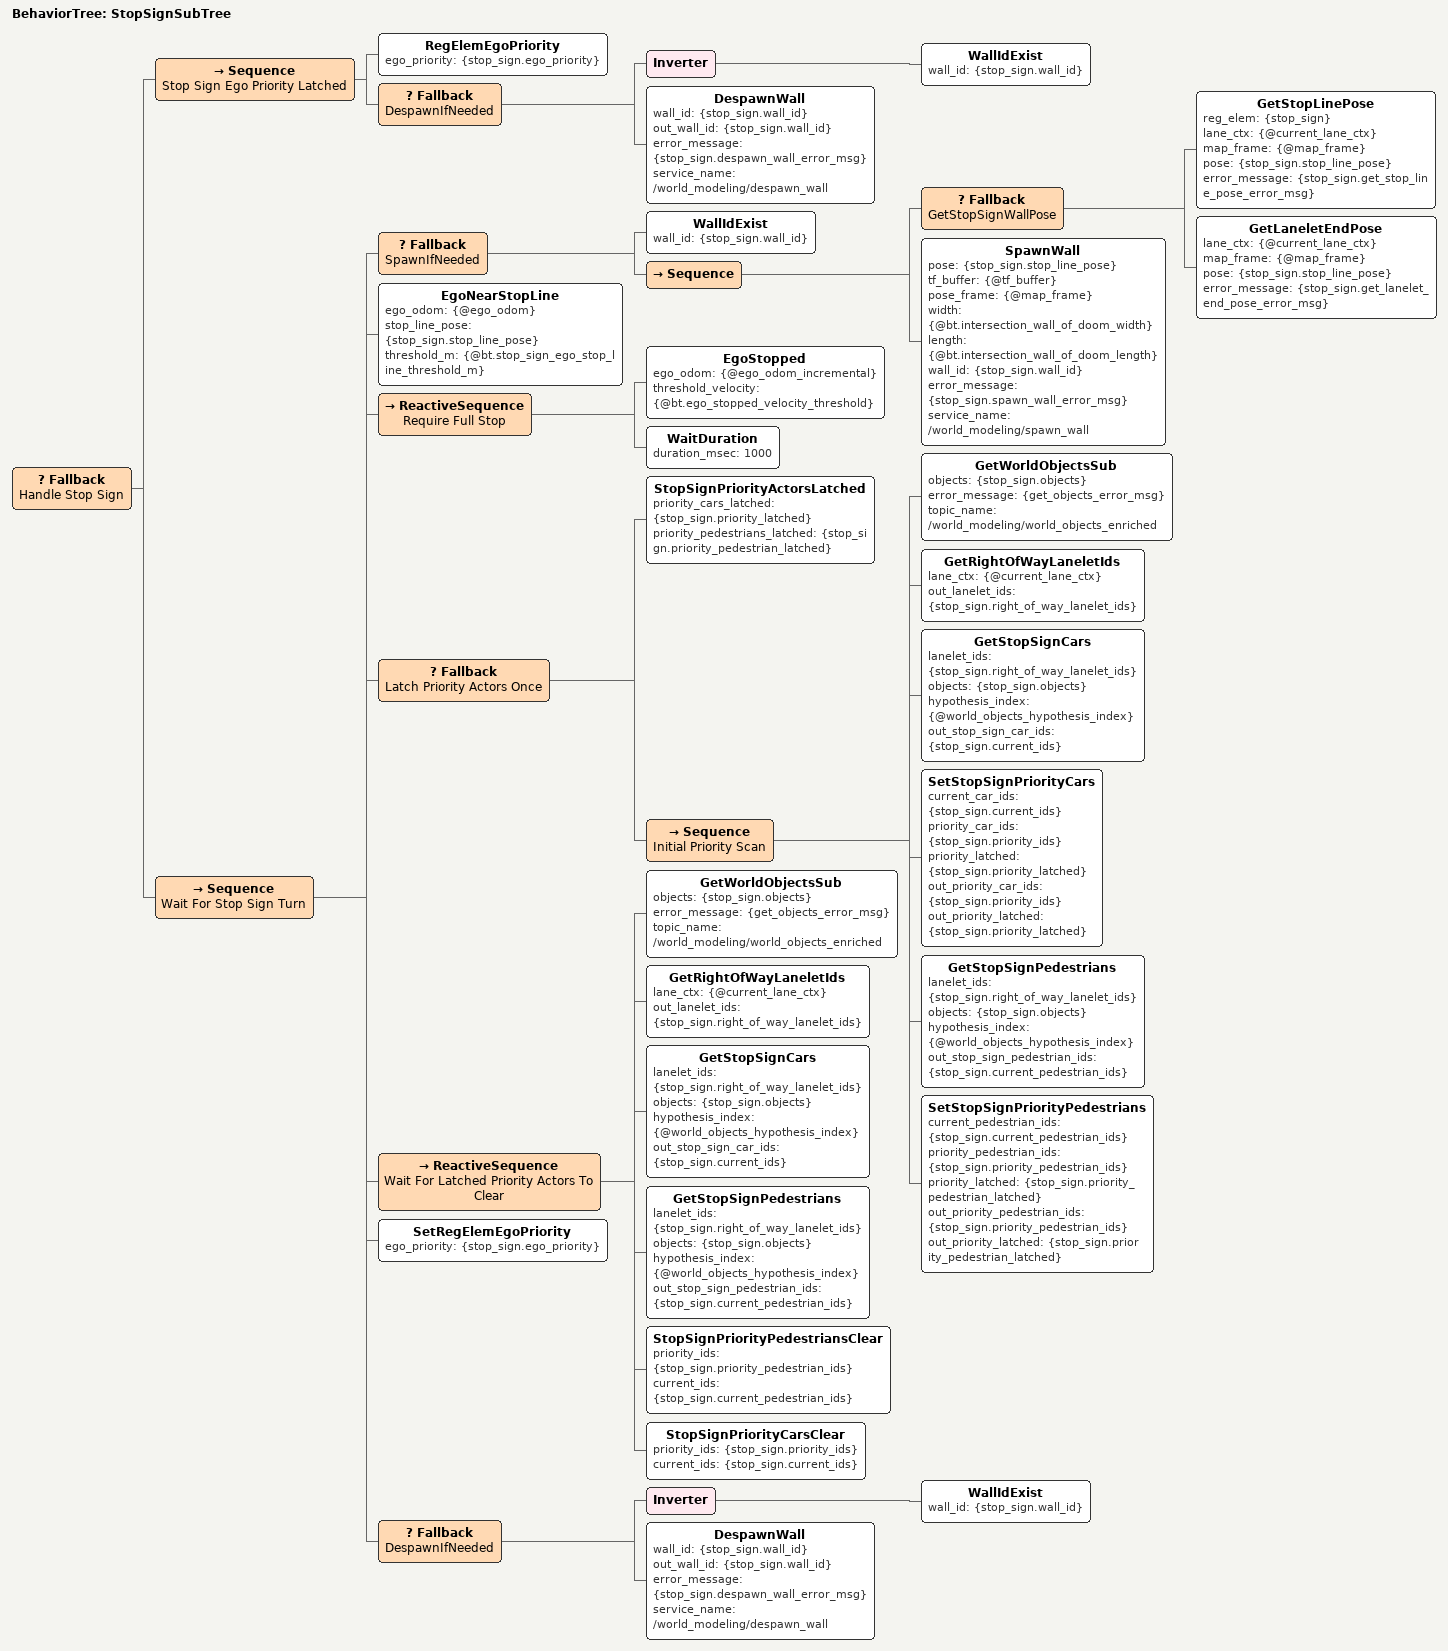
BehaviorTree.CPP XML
<root BTCPP_format="4" main_tree_to_execute="StopSignSubTree">

  <BehaviorTree ID="StopSignSubTree">
    <Fallback name="Handle Stop Sign">

      <Sequence name="Stop Sign Ego Priority Latched">
        <RegElemEgoPriority ego_priority="{stop_sign.ego_priority}" />
        <Fallback name="DespawnIfNeeded">
          <Inverter>
            <WallIdExist wall_id="{stop_sign.wall_id}" />
          </Inverter>
          <DespawnWall
            wall_id="{stop_sign.wall_id}"
            out_wall_id="{stop_sign.wall_id}"
            error_message="{stop_sign.despawn_wall_error_msg}"
            service_name="/world_modeling/despawn_wall" />
        </Fallback>
      </Sequence>

      <Sequence name="Wait For Stop Sign Turn">

        <!-- compute stop line pose and spawn wall (only if not already spawned) -->
        <Fallback name="SpawnIfNeeded">
          <WallIdExist wall_id="{stop_sign.wall_id}" />
          <Sequence>
            <Fallback name="GetStopSignWallPose">
              <GetStopLinePose
                reg_elem="{stop_sign}"
                lane_ctx="{@current_lane_ctx}"
                map_frame="{@map_frame}"
                pose="{stop_sign.stop_line_pose}"
                error_message="{stop_sign.get_stop_line_pose_error_msg}" />
              <GetLaneletEndPose
                lane_ctx="{@current_lane_ctx}"
                map_frame="{@map_frame}"
                pose="{stop_sign.stop_line_pose}"
                error_message="{stop_sign.get_lanelet_end_pose_error_msg}" />
            </Fallback>
            <SpawnWall
              pose="{stop_sign.stop_line_pose}"
              tf_buffer="{@tf_buffer}"
              pose_frame="{@map_frame}"
              width="{@bt.intersection_wall_of_doom_width}"
              length="{@bt.intersection_wall_of_doom_length}"
              wall_id="{stop_sign.wall_id}"
              error_message="{stop_sign.spawn_wall_error_msg}"
              service_name="/world_modeling/spawn_wall" />
          </Sequence>
        </Fallback>

        <EgoNearStopLine
          ego_odom="{@ego_odom}"
          stop_line_pose="{stop_sign.stop_line_pose}"
          threshold_m="{@bt.stop_sign_ego_stop_line_threshold_m}" />

        <ReactiveSequence name="Require Full Stop">
          <EgoStopped
            ego_odom="{@ego_odom_incremental}"
            threshold_velocity="{@bt.ego_stopped_velocity_threshold}" />
          <WaitDuration duration_msec="1000" />
        </ReactiveSequence>

        <Fallback name="Latch Priority Actors Once">
          <StopSignPriorityActorsLatched
            priority_cars_latched="{stop_sign.priority_latched}"
            priority_pedestrians_latched="{stop_sign.priority_pedestrian_latched}" />

          <Sequence name="Initial Priority Scan">
            <GetWorldObjectsSub
              objects="{stop_sign.objects}"
              error_message="{get_objects_error_msg}"
              topic_name="/world_modeling/world_objects_enriched" />

            <GetRightOfWayLaneletIds
              lane_ctx="{@current_lane_ctx}"
              out_lanelet_ids="{stop_sign.right_of_way_lanelet_ids}" />

            <GetStopSignCars
              lanelet_ids="{stop_sign.right_of_way_lanelet_ids}"
              objects="{stop_sign.objects}"
              hypothesis_index="{@world_objects_hypothesis_index}"
              out_stop_sign_car_ids="{stop_sign.current_ids}" />

            <SetStopSignPriorityCars
              current_car_ids="{stop_sign.current_ids}"
              priority_car_ids="{stop_sign.priority_ids}"
              priority_latched="{stop_sign.priority_latched}"
              out_priority_car_ids="{stop_sign.priority_ids}"
              out_priority_latched="{stop_sign.priority_latched}" />

            <GetStopSignPedestrians
              lanelet_ids="{stop_sign.right_of_way_lanelet_ids}"
              objects="{stop_sign.objects}"
              hypothesis_index="{@world_objects_hypothesis_index}"
              out_stop_sign_pedestrian_ids="{stop_sign.current_pedestrian_ids}" />

            <SetStopSignPriorityPedestrians
              current_pedestrian_ids="{stop_sign.current_pedestrian_ids}"
              priority_pedestrian_ids="{stop_sign.priority_pedestrian_ids}"
              priority_latched="{stop_sign.priority_pedestrian_latched}"
              out_priority_pedestrian_ids="{stop_sign.priority_pedestrian_ids}"
              out_priority_latched="{stop_sign.priority_pedestrian_latched}" />
          </Sequence>
        </Fallback>

        <ReactiveSequence name="Wait For Latched Priority Actors To Clear">
          <GetWorldObjectsSub
            objects="{stop_sign.objects}"
            error_message="{get_objects_error_msg}"
            topic_name="/world_modeling/world_objects_enriched" />

          <GetRightOfWayLaneletIds
            lane_ctx="{@current_lane_ctx}"
            out_lanelet_ids="{stop_sign.right_of_way_lanelet_ids}" />

          <GetStopSignCars
            lanelet_ids="{stop_sign.right_of_way_lanelet_ids}"
            objects="{stop_sign.objects}"
            hypothesis_index="{@world_objects_hypothesis_index}"
            out_stop_sign_car_ids="{stop_sign.current_ids}" />

          <GetStopSignPedestrians
            lanelet_ids="{stop_sign.right_of_way_lanelet_ids}"
            objects="{stop_sign.objects}"
            hypothesis_index="{@world_objects_hypothesis_index}"
            out_stop_sign_pedestrian_ids="{stop_sign.current_pedestrian_ids}" />

          <StopSignPriorityPedestriansClear
            priority_ids="{stop_sign.priority_pedestrian_ids}"
            current_ids="{stop_sign.current_pedestrian_ids}" />

          <StopSignPriorityCarsClear
            priority_ids="{stop_sign.priority_ids}"
            current_ids="{stop_sign.current_ids}" />
        </ReactiveSequence>

        <SetRegElemEgoPriority ego_priority="{stop_sign.ego_priority}" />

        <!-- despawn wall once ego has earned priority -->
        <Fallback name="DespawnIfNeeded">
          <Inverter>
            <WallIdExist wall_id="{stop_sign.wall_id}" />
          </Inverter>
          <DespawnWall
            wall_id="{stop_sign.wall_id}"
            out_wall_id="{stop_sign.wall_id}"
            error_message="{stop_sign.despawn_wall_error_msg}"
            service_name="/world_modeling/despawn_wall" />
        </Fallback>

      </Sequence>
    </Fallback>
  </BehaviorTree>
</root>
